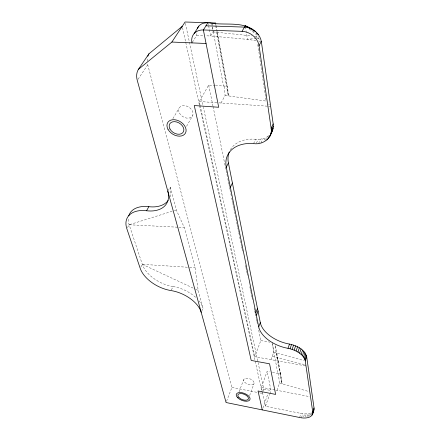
<?xml version="1.0" encoding="UTF-8"?>
<svg xmlns="http://www.w3.org/2000/svg" width="440" height="440" viewBox="0 0 440 440"><rect width="100%" height="100%" fill="white"/><g stroke="black" fill="none" stroke-linecap="round" stroke-linejoin="round"><path stroke-width="0.33" stroke-dasharray="2.2 1.65" d="M311.064 414.843L311.784 412.478C308.495 414.31 304.519 414.068 300.938 413.413L265.496 406.263L261.377 387.293L267.096 371.399L269.786 371.899M308.457 416.411L309.359 413.468M309.766 415.993L310.668 413.045M306.988 416.691L307.89 413.754M305.377 416.823L306.29 413.886M303.661 416.812L304.574 413.875M301.499 417.819L302.781 413.716M299.645 417.511L300.938 413.413M277.041 390.33L279.548 383.048L278.245 373.478M265.496 406.263L269.682 394.306M269.902 393.679L271.002 390.533L267.096 371.399M262.928 407.979L267.872 393.927M259.551 392.86L262.246 393.388L262.663 392.222M263.103 390.984L263.769 389.125L203.352 107.239M271.062 359.645L273.724 352.253L272.426 342.584M249.629 395.543L254.117 383.35M305.355 365.838L254.727 356.697L260.81 340.571L258.341 328.471M239.047 391.87L243.65 379.742M226.556 401.269L231.919 387.437L147.752 64.796A21.312 15.84 36.2 0 1 147.378 63.008M201.724 311.163L203.027 308.253L198.187 290.45L195.052 267.713L184.283 227.513L176.314 209.957L170.115 187.143L168.163 190.696M265.463 140.646L267.245 136.807L269.005 135.526L268.246 137.17M264.231 140.03L265.249 137.841L267.245 136.807M261.008 142.984L263.054 138.611L265.249 137.841M258.638 143.473L260.695 139.101L263.054 138.611M256.405 143.132L258.214 139.31L260.695 139.101M253.572 143.594L255.651 139.238L258.214 139.31M171.336 290.004L173.03 286.55A27.946 16.5 26.6 0 1 142.312 264.33L129.151 224.769A29.403 18.161 28.3 0 1 128.364 217.608M140.795 267.173L142.312 264.33L188.892 267.317M221.018 102.999L225.126 95.436L224.07 86.031M186.577 126.275L192.709 115.533M200.013 104.868L199.281 101.514L208.687 85.102L214.759 85.47M127.512 227.629L129.151 224.769L173.69 210.782M172.893 118.635L178.992 108.361M212.168 22.875L213.109 31.911L210.612 35.998L205.97 35.805M192.335 42.317L196.68 35.42A15.306 12.122 36.1 0 1 196.576 30.965M138.017 79.293L147.752 64.796M174.345 210.573L176.314 209.957M256.24 38.324L247.429 39.364L210.612 35.998L208.67 25.894M256.916 38.247L260.304 37.846M196.68 35.42L203.313 35.695M129.151 224.769L178.156 227.211M178.838 227.244L184.283 227.513M215.435 85.509L227.31 86.229L228.294 95.876L216.271 30.267M189.574 267.361L195.052 267.713M199.281 101.514L218.301 102.812M218.977 102.861L267.944 106.211M268.626 106.255L270.666 106.398M213.109 31.911L251.806 35.888M254.529 36.168L256.564 36.377L260.024 40.035M225.126 95.436L266.129 101.085L257.664 43.791M256.025 40.629L247.429 39.364L246.18 31.4M258.671 41.014L261.316 41.404M260.81 340.571L270.039 342.172M272.476 372.4L280.594 373.912L281.842 383.713L276.111 352.908L275.198 345.648M261.377 387.293L275.082 389.95M275.737 390.077L309.81 396.677M263.769 389.125L271.002 390.533M231.919 387.437L258.88 392.728M272.25 356.345L305.459 364.87M273.724 352.253L303.831 360.514M279.548 383.048L309.045 391.606M142.312 264.33L195.085 288.998M195.707 289.289L198.187 290.45M252.659 30.646L254.931 32.181M249.425 29.024L258.748 36.586M268.603 103.983L269.429 104.946M200.156 105.54L254.727 356.697M182.534 27.654L185.609 41.751M185.752 42.422L199.353 104.83M199.502 105.501L261.663 390.704M261.805 391.375L262.246 393.388M185.372 23.342L203.209 106.568M208.687 85.102L212.938 105.941M213.076 106.612L227.75 178.547M227.887 179.223L228.299 181.236M228.437 181.913L228.85 183.926M228.987 184.602L229.4 186.615M229.532 187.292L229.944 189.305M230.082 189.976L231.594 197.373M231.732 198.044L232.139 200.063M232.276 200.734L232.689 202.752M232.826 203.423L233.239 205.441M233.376 206.113L233.789 208.131M233.926 208.802L234.333 210.821M234.471 211.492L236.528 221.579M236.665 222.25L237.078 224.268M237.215 224.939L237.628 226.952M237.765 227.629L238.178 229.642M238.315 230.318L238.722 232.331M238.86 233.007L241.466 245.779M241.604 246.45L242.017 248.468M242.154 249.139L242.566 251.157M245.443 265.276L245.856 267.295M245.993 267.966L246.406 269.984M246.543 270.655L246.956 272.668M247.093 273.345L247.5 275.358M249.832 286.786L250.245 288.805M250.382 289.476L250.795 291.495M250.932 292.166L251.345 294.184M251.482 294.855L251.895 296.874M252.027 297.545L252.439 299.563M254.221 308.303L254.634 310.321M254.771 310.992L255.184 313.011M255.321 313.682L256.284 318.389M256.416 319.061L256.828 321.074M256.966 321.75L257.378 323.763M208.021 22.528L208.538 25.223M211.717 23.529L213.114 30.916M213.246 31.587L223.531 85.998M272.272 343.855L277.855 373.401M215.974 25.003L215.6 22.985L215.782 24.97M216.095 25.674L227.31 86.229M275.363 345.692L280.594 373.912M217.129 32.324L228.927 95.964M276.589 353.04L282.298 383.845M245.448 26.752L246.076 30.734M256.564 36.377L256.768 37.725M305.074 364.722L305.272 366.069M215.842 25.636L216.211 29.607M173.03 286.55A26.648 15.043 25.4 0 1 196.367 298.023M199.084 300.971A26.648 15.043 25.4 0 1 203.027 308.253M170.115 187.143A31.081 20.053 30.6 0 1 169.989 197.06M147.202 61.242A21.312 15.84 36.2 0 1 147.268 58.949M230.362 149.749A33.847 24.272 24.4 0 1 255.651 139.238M179.394 112.987A7.761 5.616 32 0 0 191.879 116.738A7.761 5.616 32 0 0 186.335 106.007A7.761 5.616 32 0 0 179.394 112.987M244.728 382.256A5.55 2.893 21.5 0 0 253.77 384.021A5.55 2.893 21.5 0 0 248.16 378.318A5.55 2.893 21.5 0 0 244.728 382.256"/><path stroke-width="0.66" d="M182.243 26.312L148.973 53.796L138.375 69.383A21.764 15.807 35.5 0 0 137.269 80.41L226.072 402.529L299.645 417.511C304.145 418.556 312.906 418.589 312.774 412.159L305.267 360.959C303.248 353.469 294.998 349.778 288.007 348.326A28.072 16.187 20.2 0 1 258.698 326.86L226.281 167.244A34.023 24.244 24.4 0 1 253.572 143.594C262.449 145.096 273.02 138.177 271.15 128.364L259.028 45.688L261.316 41.404C260.629 37.527 258.462 34.139 255.558 31.532C242.468 20.185 223.531 26.274 208.021 22.528L202.829 23.342A15.306 12.122 36.1 0 0 197.362 28.413M269.671 136.692C271.574 132.721 274.043 128.557 273.19 123.965L261.316 41.404M312.598 414.222L313.858 410.075L314.039 408.007L306.664 356.692C304.684 349.212 296.456 345.51 289.482 344.08A27.951 16.236 20.2 0 1 260.315 322.658L228.41 162.954A33.847 24.272 24.4 0 1 229.251 152.037M312.774 412.159L314.039 408.007M312.136 415.124L313.858 410.075M312.812 413.226L314.072 409.074M304.948 359.661L306.345 355.394M305.267 360.959L306.664 356.692M304.359 358.336L305.762 354.063M302.429 355.68L303.848 351.411M303.518 357L304.925 352.726M301.12 354.404L302.544 350.136M299.613 353.188L301.043 348.92M297.924 352.061L299.365 347.793M296.098 351.038L297.539 346.77M294.157 350.136L295.609 345.873M292.132 349.377L293.596 345.12M290.076 348.766L291.544 344.514M288.007 348.326L289.482 344.08M258.698 326.86L260.315 322.658M256.526 315.095L258.176 310.871M255.822 312.714L257.483 308.49M268.471 138.408L269.737 135.663M271.106 132.754L273.136 128.354M271.15 128.364L273.19 123.965M266.976 139.915L267.482 138.82M271.304 130.597L273.339 126.198M272.586 130.4L270.798 133.584M230.362 187.336L232.424 183.035M226.281 167.244L228.41 162.954M201.201 312.323A26.758 14.993 25.3 0 0 171.055 290.576A28.061 16.451 26.6 0 1 140.19 268.312L126.858 228.773A29.535 18.117 28.3 0 1 146.559 210.755L148.847 206.679A31.081 20.053 30.6 0 0 168.141 200.508M138.375 69.383L171.875 42.053L191.972 42.895A15.466 12.128 35.7 0 1 203.374 29.964L242.049 31.339L245.278 25.663L251.559 29.249M208.021 22.528L203.374 29.964L218.697 107.261L194.255 105.54L251.207 360.448L269.566 363.798L275.632 394.416L258.027 390.973L262.257 409.893M194.106 33.583L198.841 26.125M171.875 42.053L185.086 22L207.515 22.726M209.556 22.792L215.6 22.985M205.964 25.812L244.459 27.11L248.364 27.709L252.153 29.222M191.972 42.895L206.052 43.477M252.703 29.904L255.558 31.532M248.364 27.709L245.278 25.663L245.344 26.087M256.069 32.945L258.341 34.48M167.838 191.285A31.224 20.009 30.5 0 1 146.559 210.755M242.049 31.339A15.642 12.628 32.5 0 1 259.028 45.688M128.761 215.82A29.403 18.161 28.3 0 1 148.847 206.679M147.851 56.243A21.312 15.84 36.2 0 1 148.973 53.796M237.672 397.743A7.343 3.713 21.6 0 0 249.612 400.175A7.343 3.713 21.6 0 0 242.165 392.728A7.343 3.713 21.6 0 0 237.672 397.743M167.965 129.239A10.329 7.299 31.6 0 0 184.553 134.316A10.329 7.299 31.6 0 0 177.084 120.225A10.329 7.299 31.6 0 0 167.965 129.239M238.953 397.557A5.632 2.849 21.6 0 0 248.1 399.41A5.632 2.849 21.6 0 0 242.38 393.701A5.632 2.849 21.6 0 0 238.953 397.557M169.961 128.97A7.915 5.594 31.6 0 0 182.677 132.842A7.915 5.594 31.6 0 0 176.93 122.045A7.915 5.594 31.6 0 0 169.961 128.97"/></g></svg>
